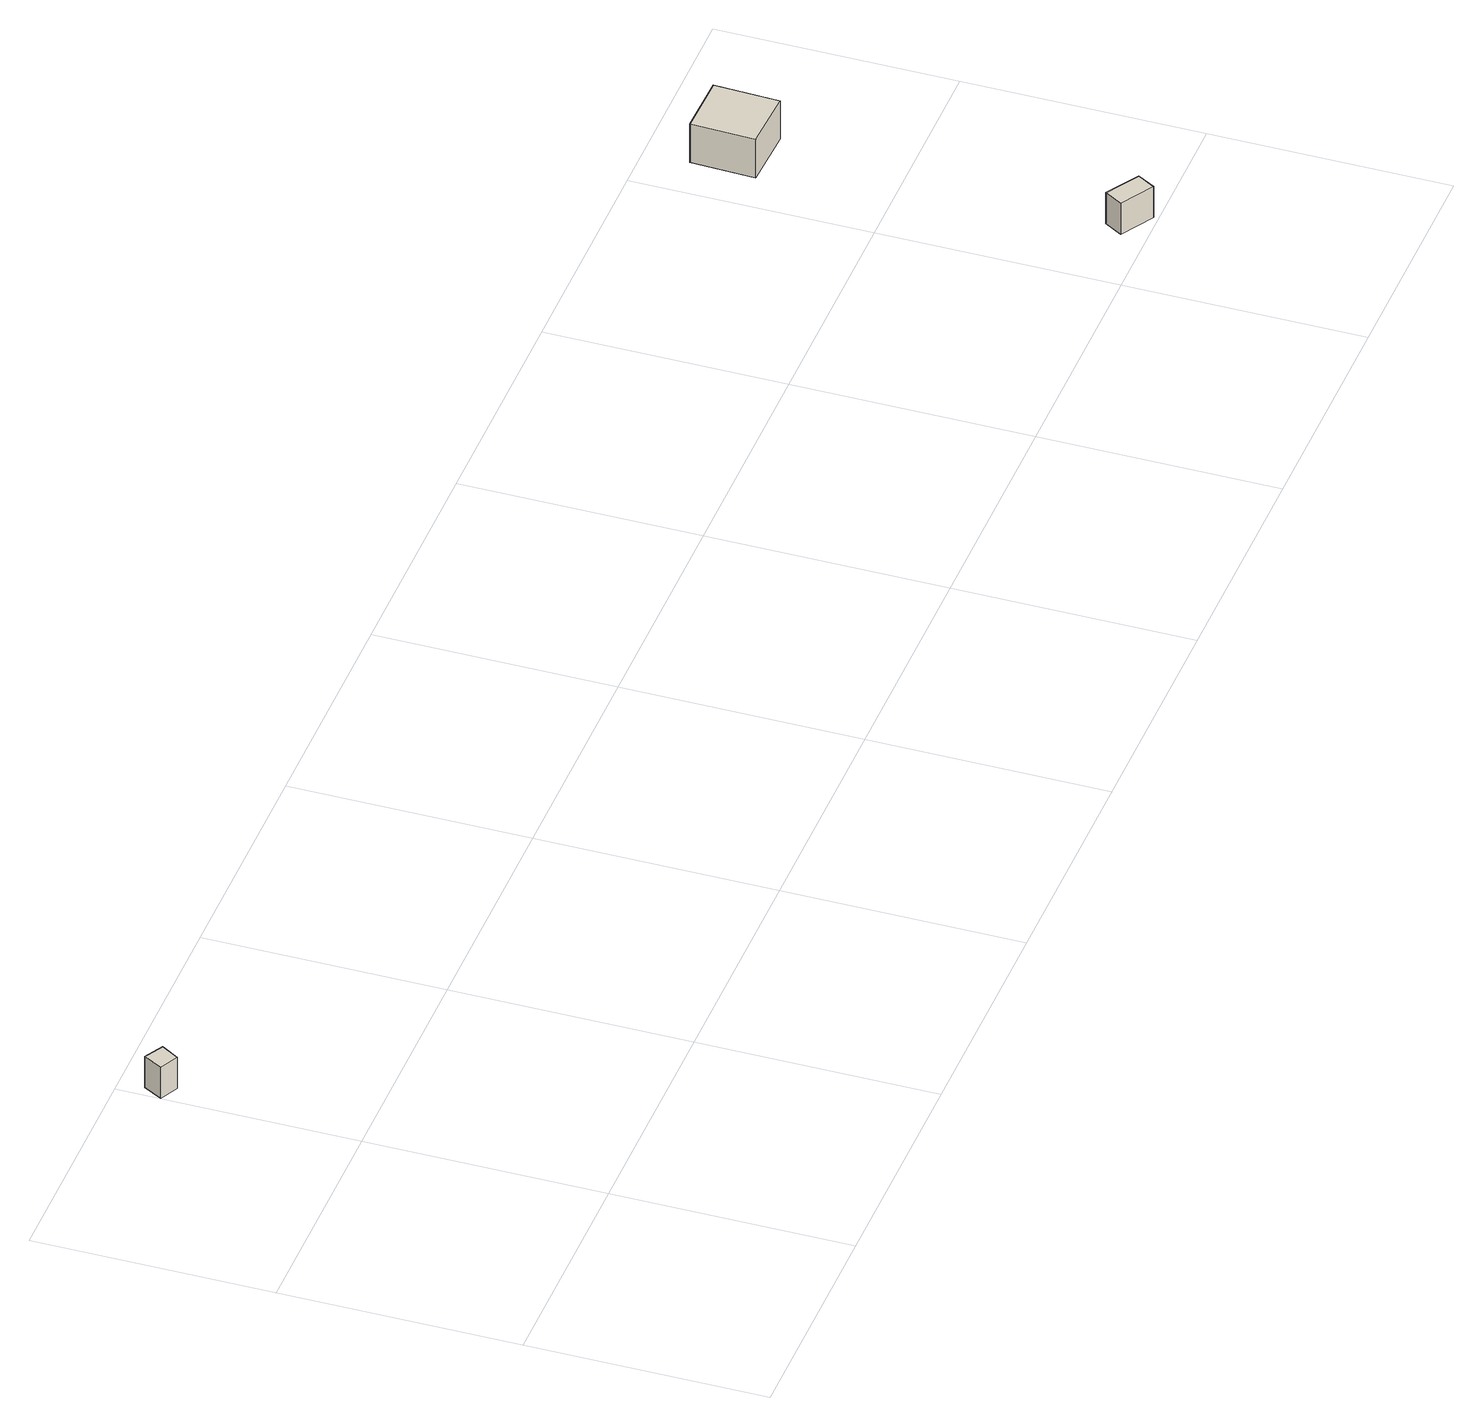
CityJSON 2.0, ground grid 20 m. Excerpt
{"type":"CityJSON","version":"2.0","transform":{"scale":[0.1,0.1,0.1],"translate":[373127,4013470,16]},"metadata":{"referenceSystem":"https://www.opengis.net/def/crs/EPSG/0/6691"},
"CityObjects":{
"building1":{"type":"Building","attributes":{"枝番":1,"利根川水系渡良瀬川洪水浸水想定区域（計画規模）.規模":"L1","利根川水系渡良瀬川洪水浸水想定区域（計画規模）.浸水ランク":"2","利根川水系渡良瀬川洪水浸水想定区域（計画規模）.浸水深":0.98,"利根川水系渡良瀬川洪水浸水想定区域（計画規模）.継続時間":7.4,"利根川水系渡良瀬川洪水浸水想定区域（想定最大規模）.規模":"L2","利根川水系渡良瀬川洪水浸水想定区域（想定最大規模）.浸水ランク":"2","利根川水系渡良瀬川洪水浸水想定区域（想定最大規模）.浸水深":1.47,"利根川水系渡良瀬川洪水浸水想定区域（想定最大規模）.継続時間":79.9,"利根川水系矢場川洪水浸水想定区域（想定最大規模）.規模":"L2","利根川水系矢場川洪水浸水想定区域（想定最大規模）.浸水ランク":"1","利根川水系矢場川洪水浸水想定区域（想定最大規模）.浸水深":0.32,"利根川水系多々良川洪水浸水想定区域（想定最大規模）.規模":"L2","利根川水系多々良川洪水浸水想定区域（想定最大規模）.浸水ランク":"1","利根川水系多々良川洪水浸水想定区域（想定最大規模）.浸水深":0.25,"利根川水系利根川洪水浸水想定区域（計画規模）.規模":"L1","利根川水系利根川洪水浸水想定区域（計画規模）.浸水ランク":"2","利根川水系利根川洪水浸水想定区域（計画規模）.浸水深":2.3,"利根川水系利根川洪水浸水想定区域（想定最大規模）.規模":"L2","利根川水系利根川洪水浸水想定区域（想定最大規模）.浸水ランク":"3","利根川水系利根川洪水浸水想定区域（想定最大規模）.浸水深":4.53,"BuildingDetails.prefecture":"10","BuildingDetails.city":"10207"},"geometry":[{"type":"Solid","lod":"1","boundaries":[[[[0,1,2,3]],[[2,4,5,3]],[[1,6,4,2]],[[0,7,6,1]],[[3,5,7,0]],[[4,6,7,5]]]]}]},
"building2":{"type":"Building","attributes":{"枝番":1,"利根川水系渡良瀬川洪水浸水想定区域（計画規模）.規模":"L1","利根川水系渡良瀬川洪水浸水想定区域（計画規模）.浸水ランク":"2","利根川水系渡良瀬川洪水浸水想定区域（計画規模）.浸水深":0.87,"利根川水系渡良瀬川洪水浸水想定区域（計画規模）.継続時間":10,"利根川水系渡良瀬川洪水浸水想定区域（想定最大規模）.規模":"L2","利根川水系渡良瀬川洪水浸水想定区域（想定最大規模）.浸水ランク":"2","利根川水系渡良瀬川洪水浸水想定区域（想定最大規模）.浸水深":1.55,"利根川水系渡良瀬川洪水浸水想定区域（想定最大規模）.継続時間":122.5,"利根川水系矢場川洪水浸水想定区域（想定最大規模）.規模":"L2","利根川水系矢場川洪水浸水想定区域（想定最大規模）.浸水ランク":"1","利根川水系矢場川洪水浸水想定区域（想定最大規模）.浸水深":0.32,"利根川水系多々良川洪水浸水想定区域（想定最大規模）.規模":"L2","利根川水系多々良川洪水浸水想定区域（想定最大規模）.浸水ランク":"1","利根川水系多々良川洪水浸水想定区域（想定最大規模）.浸水深":0.25,"利根川水系利根川洪水浸水想定区域（計画規模）.規模":"L1","利根川水系利根川洪水浸水想定区域（計画規模）.浸水ランク":"2","利根川水系利根川洪水浸水想定区域（計画規模）.浸水深":2.4,"利根川水系利根川洪水浸水想定区域（想定最大規模）.規模":"L2","利根川水系利根川洪水浸水想定区域（想定最大規模）.浸水ランク":"3","利根川水系利根川洪水浸水想定区域（想定最大規模）.浸水深":4.63,"BuildingDetails.prefecture":"10","BuildingDetails.city":"10207"},"geometry":[{"type":"Solid","lod":"1","boundaries":[[[[8,9,10,11]],[[10,12,13,11]],[[9,14,12,10]],[[8,15,14,9]],[[11,13,15,8]],[[12,14,15,13]]]]}]},
"building3":{"type":"Building","attributes":{"枝番":1,"利根川水系渡良瀬川洪水浸水想定区域（計画規模）.規模":"L1","利根川水系渡良瀬川洪水浸水想定区域（計画規模）.浸水ランク":"2","利根川水系渡良瀬川洪水浸水想定区域（計画規模）.浸水深":0.98,"利根川水系渡良瀬川洪水浸水想定区域（計画規模）.継続時間":8.3,"利根川水系渡良瀬川洪水浸水想定区域（想定最大規模）.規模":"L2","利根川水系渡良瀬川洪水浸水想定区域（想定最大規模）.浸水ランク":"2","利根川水系渡良瀬川洪水浸水想定区域（想定最大規模）.浸水深":1.33,"利根川水系渡良瀬川洪水浸水想定区域（想定最大規模）.継続時間":81.2,"利根川水系矢場川洪水浸水想定区域（想定最大規模）.規模":"L2","利根川水系矢場川洪水浸水想定区域（想定最大規模）.浸水ランク":"1","利根川水系矢場川洪水浸水想定区域（想定最大規模）.浸水深":0.1,"利根川水系多々良川洪水浸水想定区域（想定最大規模）.規模":"L2","利根川水系多々良川洪水浸水想定区域（想定最大規模）.浸水ランク":"1","利根川水系多々良川洪水浸水想定区域（想定最大規模）.浸水深":0.01,"利根川水系利根川洪水浸水想定区域（計画規模）.規模":"L1","利根川水系利根川洪水浸水想定区域（計画規模）.浸水ランク":"2","利根川水系利根川洪水浸水想定区域（計画規模）.浸水深":2.1,"利根川水系利根川洪水浸水想定区域（想定最大規模）.規模":"L2","利根川水系利根川洪水浸水想定区域（想定最大規模）.浸水ランク":"3","利根川水系利根川洪水浸水想定区域（想定最大規模）.浸水深":4.33,"measuredHeight":6.1,"BuildingDetails.prefecture":"10","BuildingDetails.city":"10207"},"geometry":[{"type":"Solid","lod":"1","boundaries":[[[[16,17,18,19]],[[18,20,21,19]],[[17,22,20,18]],[[16,23,22,17]],[[19,21,23,16]],[[20,22,23,21]]]]}]}
},
"vertices":[
[1,363,6],[10,379,6],[26,370,6],[17,355,6],[26,370,36],[17,355,36],[10,379,36],[1,363,36],
[1259,21,7],[1268,36,7],[1296,19,7],[1287,4,7],[1296,19,37],[1287,4,37],[1268,36,37],[1259,21,37],
[1232,307,9],[1234,361,9],[1286,360,9],[1284,305,9],[1286,360,46],[1284,305,46],[1234,361,46],[1232,307,46]
]}
